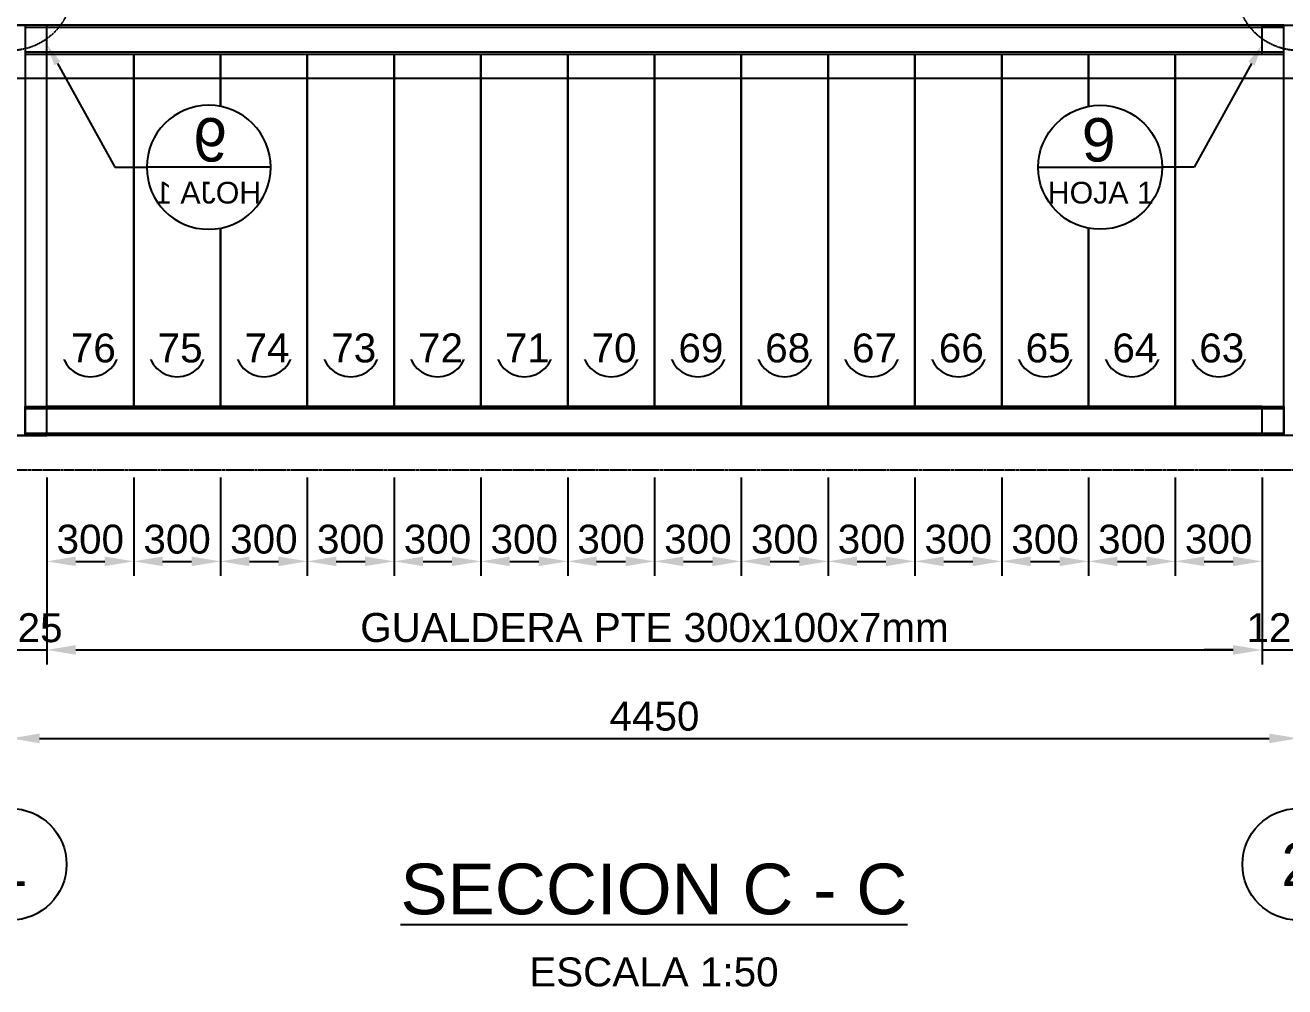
# Model space of a CAD drawing. Header units: millimetres. Extents: x -59786 to 1889966, y -10432 to 69447.
# Drawn here: x 25975 to 30329, y 16645 to 19967 of the extents above; entities that cross this region are included whole.
import ezdxf
from ezdxf import colors
from ezdxf.entities.mleader import LeaderData, LeaderLine
from ezdxf.enums import TextEntityAlignment as Align
from ezdxf.math import Vec2, Vec3

# ---------------------------------------------------------------- set-up
doc = ezdxf.new("R2010")
doc.units = ezdxf.units.MM
doc.header["$LTSCALE"] = 0.2
doc.set_wipeout_variables(frame=1)
doc.linetypes.add('CENTER', pattern=[50.8, 31.75, -6.35, 6.35, -6.35])
doc.linetypes.add('HIDDEN', pattern=[9.525, 6.35, -3.175])
for name, color, linetype in [('EE-5', 7, 'Continuous'), ('EE-TEXTO 1', 4, 'Continuous'), ('EE-TEXTO 2', 2, 'Continuous'), ('SIM-COTAS', 1, 'Continuous'), ('SIM-EJES', 8, 'CENTER'), ('SIM-OCULTOS', 8, 'HIDDEN'), ('SIM-PELDAÑOS', 5, 'Continuous'), ('SIM-PTE 300x100x7', 213, 'Continuous')]:
    doc.layers.add(name, color=color, linetype=linetype)
doc.styles.add('ARIAL EE', font='arial.ttf')
doc.styles.get("Standard").update_dxf_attribs({"font": 'arial.ttf'})
doc.dimstyles.new('EE 1_STANDAR', dxfattribs={"dimtxt": 2, "dimasz": 2, "dimexe": 1, "dimexo": 0.5, "dimgap": 0.5, "dimtad": 1, "dimdec": 0, "dimdsep": 46, "dimtxsty": 'ARIAL EE', "dimcen": 1.5, "dimclrd": 256, "dimclre": 256, "dimclrt": 2, "dimadec": 0, "dimazin": 0, "dimtfac": 1, "dimtdec": 0, "dimtix": 1, "dimtmove": 0, "dimatfit": 2, "dimfxl": 1, "dimlwd": -1, "dimlwe": -1, "dimarcsym": 0})

# ---------------------------------------------------------------- blocks, each defined once
blk = doc.blocks.new('PELDAÑOS')
at = {"layer": 'EE-5'}
blk.add_circle((0, 0), 2, dxfattribs=at)
at = {"layer": 'EE-TEXTO 1', "style": 'ARIAL EE', "flags": 4}
blk.add_attdef('PELDAÑO', text='', height=2, dxfattribs=at).set_placement((-0.2, 0), align=Align.MIDDLE_CENTER)
blk = doc.blocks.new('TÍTULO')
at = {"layer": 'EE-TEXTO 1', "style": 'ARIAL EE'}
blk.add_attdef('%%UVISTAENPLANTA', text='', height=3.5, dxfattribs=at).set_placement((-0.542, 3.499), align=Align.CENTER)
at = {"layer": 'EE-TEXTO 2', "style": 'ARIAL EE'}
for tag, p in [('SUBTITULO', (-0.765, -1.271)), ('ESCALA1:100', (-0.318, -5.146))]:
    blk.add_attdef(tag, text='', height=2, dxfattribs=at).set_placement(p, align=Align.CENTER)
blk = doc.blocks.new('*D248')
at = {"layer": 'SIM-COTAS', "transparency": 16777216}
for p, q in [((25925, 17292.1), (25925, 17553.1)), ((30375, 17292.1), (30375, 17553.1)), ((26025, 17503.1), (30275, 17503.1))]:
    blk.add_line(p, q, dxfattribs=at)
for points in [[(26025, 17519.7), (26025, 17486.4), (25925, 17503.1)], [(30275, 17519.7), (30275, 17486.4), (30375, 17503.1)]]:
    blk.add_solid(points, dxfattribs=at)
at = {"layer": 'SIM-COTAS', "color": 2, "transparency": 16777216, "insert": (28150, 17579.1), "char_height": 100, "attachment_point": 5, "style": 'ARIAL EE'}
blk.add_mtext('4450', dxfattribs=at)
blk = doc.blocks.new('*D254')
at = {"layer": 'SIM-COTAS', "transparency": 16777216}
for p, q in [((26050, 18404.7), (26050, 18064.7)), ((26350, 18404.7), (26350, 18064.7)), ((26150, 18114.7), (26250, 18114.7))]:
    blk.add_line(p, q, dxfattribs=at)
for points in [[(26150, 18131.4), (26150, 18098.1), (26050, 18114.7)], [(26250, 18131.4), (26250, 18098.1), (26350, 18114.7)]]:
    blk.add_solid(points, dxfattribs=at)
at = {"layer": 'SIM-COTAS', "color": 2, "transparency": 16777216, "insert": (26200, 18190.8), "char_height": 100, "attachment_point": 5, "style": 'ARIAL EE'}
blk.add_mtext('300', dxfattribs=at)
blk = doc.blocks.new('*D255')
at = {"layer": 'SIM-COTAS', "transparency": 16777216}
for p, q in [((26350, 18404.7), (26350, 18064.7)), ((26650, 18404.7), (26650, 18064.7)), ((26450, 18114.7), (26550, 18114.7))]:
    blk.add_line(p, q, dxfattribs=at)
for points in [[(26450, 18131.4), (26450, 18098.1), (26350, 18114.7)], [(26550, 18131.4), (26550, 18098.1), (26650, 18114.7)]]:
    blk.add_solid(points, dxfattribs=at)
at = {"layer": 'SIM-COTAS', "color": 2, "transparency": 16777216, "insert": (26500, 18190.8), "char_height": 100, "attachment_point": 5, "style": 'ARIAL EE'}
blk.add_mtext('300', dxfattribs=at)
blk = doc.blocks.new('*D256')
at = {"layer": 'SIM-COTAS', "transparency": 16777216}
for p, q in [((26650, 18404.7), (26650, 18064.7)), ((26950, 18404.7), (26950, 18064.7)), ((26750, 18114.7), (26850, 18114.7))]:
    blk.add_line(p, q, dxfattribs=at)
for points in [[(26750, 18131.4), (26750, 18098.1), (26650, 18114.7)], [(26850, 18131.4), (26850, 18098.1), (26950, 18114.7)]]:
    blk.add_solid(points, dxfattribs=at)
at = {"layer": 'SIM-COTAS', "color": 2, "transparency": 16777216, "insert": (26800, 18190.8), "char_height": 100, "attachment_point": 5, "style": 'ARIAL EE'}
blk.add_mtext('300', dxfattribs=at)
blk = doc.blocks.new('*D257')
at = {"layer": 'SIM-COTAS', "transparency": 16777216}
for p, q in [((26950, 18404.7), (26950, 18064.7)), ((27250, 18404.7), (27250, 18064.7)), ((27050, 18114.7), (27150, 18114.7))]:
    blk.add_line(p, q, dxfattribs=at)
for points in [[(27050, 18131.4), (27050, 18098.1), (26950, 18114.7)], [(27150, 18131.4), (27150, 18098.1), (27250, 18114.7)]]:
    blk.add_solid(points, dxfattribs=at)
at = {"layer": 'SIM-COTAS', "color": 2, "transparency": 16777216, "insert": (27100, 18190.8), "char_height": 100, "attachment_point": 5, "style": 'ARIAL EE'}
blk.add_mtext('300', dxfattribs=at)
blk = doc.blocks.new('*D258')
at = {"layer": 'SIM-COTAS', "transparency": 16777216}
for p, q in [((27250, 18404.7), (27250, 18064.7)), ((27550, 18404.7), (27550, 18064.7)), ((27350, 18114.7), (27450, 18114.7))]:
    blk.add_line(p, q, dxfattribs=at)
for points in [[(27350, 18131.4), (27350, 18098.1), (27250, 18114.7)], [(27450, 18131.4), (27450, 18098.1), (27550, 18114.7)]]:
    blk.add_solid(points, dxfattribs=at)
at = {"layer": 'SIM-COTAS', "color": 2, "transparency": 16777216, "insert": (27400, 18190.8), "char_height": 100, "attachment_point": 5, "style": 'ARIAL EE'}
blk.add_mtext('300', dxfattribs=at)
blk = doc.blocks.new('*D259')
at = {"layer": 'SIM-COTAS', "transparency": 16777216}
for p, q in [((27550, 18404.7), (27550, 18064.7)), ((27850, 18404.7), (27850, 18064.7)), ((27650, 18114.7), (27750, 18114.7))]:
    blk.add_line(p, q, dxfattribs=at)
for points in [[(27650, 18131.4), (27650, 18098.1), (27550, 18114.7)], [(27750, 18131.4), (27750, 18098.1), (27850, 18114.7)]]:
    blk.add_solid(points, dxfattribs=at)
at = {"layer": 'SIM-COTAS', "color": 2, "transparency": 16777216, "insert": (27700, 18190.8), "char_height": 100, "attachment_point": 5, "style": 'ARIAL EE'}
blk.add_mtext('300', dxfattribs=at)
blk = doc.blocks.new('*D260')
at = {"layer": 'SIM-COTAS', "transparency": 16777216}
for p, q in [((27850, 18404.7), (27850, 18064.7)), ((28150, 18404.7), (28150, 18064.7)), ((27950, 18114.7), (28050, 18114.7))]:
    blk.add_line(p, q, dxfattribs=at)
for points in [[(27950, 18131.4), (27950, 18098.1), (27850, 18114.7)], [(28050, 18131.4), (28050, 18098.1), (28150, 18114.7)]]:
    blk.add_solid(points, dxfattribs=at)
at = {"layer": 'SIM-COTAS', "color": 2, "transparency": 16777216, "insert": (28000, 18190.8), "char_height": 100, "attachment_point": 5, "style": 'ARIAL EE'}
blk.add_mtext('300', dxfattribs=at)
blk = doc.blocks.new('*D261')
at = {"layer": 'SIM-COTAS', "transparency": 16777216}
for p, q in [((28150, 18404.7), (28150, 18064.7)), ((28450, 18404.7), (28450, 18064.7)), ((28250, 18114.7), (28350, 18114.7))]:
    blk.add_line(p, q, dxfattribs=at)
for points in [[(28250, 18131.4), (28250, 18098.1), (28150, 18114.7)], [(28350, 18131.4), (28350, 18098.1), (28450, 18114.7)]]:
    blk.add_solid(points, dxfattribs=at)
at = {"layer": 'SIM-COTAS', "color": 2, "transparency": 16777216, "insert": (28300, 18190.8), "char_height": 100, "attachment_point": 5, "style": 'ARIAL EE'}
blk.add_mtext('300', dxfattribs=at)
blk = doc.blocks.new('*D262')
at = {"layer": 'SIM-COTAS', "transparency": 16777216}
for p, q in [((28450, 18404.7), (28450, 18064.7)), ((28750, 18404.7), (28750, 18064.7)), ((28550, 18114.7), (28650, 18114.7))]:
    blk.add_line(p, q, dxfattribs=at)
for points in [[(28550, 18131.4), (28550, 18098.1), (28450, 18114.7)], [(28650, 18131.4), (28650, 18098.1), (28750, 18114.7)]]:
    blk.add_solid(points, dxfattribs=at)
at = {"layer": 'SIM-COTAS', "color": 2, "transparency": 16777216, "insert": (28600, 18190.8), "char_height": 100, "attachment_point": 5, "style": 'ARIAL EE'}
blk.add_mtext('300', dxfattribs=at)
blk = doc.blocks.new('*D263')
at = {"layer": 'SIM-COTAS', "transparency": 16777216}
for p, q in [((28750, 18404.7), (28750, 18064.7)), ((29050, 18404.7), (29050, 18064.7)), ((28850, 18114.7), (28950, 18114.7))]:
    blk.add_line(p, q, dxfattribs=at)
for points in [[(28850, 18131.4), (28850, 18098.1), (28750, 18114.7)], [(28950, 18131.4), (28950, 18098.1), (29050, 18114.7)]]:
    blk.add_solid(points, dxfattribs=at)
at = {"layer": 'SIM-COTAS', "color": 2, "transparency": 16777216, "insert": (28900, 18190.8), "char_height": 100, "attachment_point": 5, "style": 'ARIAL EE'}
blk.add_mtext('300', dxfattribs=at)
blk = doc.blocks.new('*D264')
at = {"layer": 'SIM-COTAS', "transparency": 16777216}
for p, q in [((29050, 18404.7), (29050, 18064.7)), ((29350, 18404.7), (29350, 18064.7)), ((29150, 18114.7), (29250, 18114.7))]:
    blk.add_line(p, q, dxfattribs=at)
for points in [[(29150, 18131.4), (29150, 18098.1), (29050, 18114.7)], [(29250, 18131.4), (29250, 18098.1), (29350, 18114.7)]]:
    blk.add_solid(points, dxfattribs=at)
at = {"layer": 'SIM-COTAS', "color": 2, "transparency": 16777216, "insert": (29200, 18190.8), "char_height": 100, "attachment_point": 5, "style": 'ARIAL EE'}
blk.add_mtext('300', dxfattribs=at)
blk = doc.blocks.new('*D265')
at = {"layer": 'SIM-COTAS', "transparency": 16777216}
for p, q in [((29350, 18404.7), (29350, 18064.7)), ((29650, 18404.7), (29650, 18064.7)), ((29450, 18114.7), (29550, 18114.7))]:
    blk.add_line(p, q, dxfattribs=at)
for points in [[(29450, 18131.4), (29450, 18098.1), (29350, 18114.7)], [(29550, 18131.4), (29550, 18098.1), (29650, 18114.7)]]:
    blk.add_solid(points, dxfattribs=at)
at = {"layer": 'SIM-COTAS', "color": 2, "transparency": 16777216, "insert": (29500, 18190.8), "char_height": 100, "attachment_point": 5, "style": 'ARIAL EE'}
blk.add_mtext('300', dxfattribs=at)
blk = doc.blocks.new('*D266')
at = {"layer": 'SIM-COTAS', "transparency": 16777216}
for p, q in [((29650, 18404.7), (29650, 18064.7)), ((29950, 18404.7), (29950, 18064.7)), ((29750, 18114.7), (29850, 18114.7))]:
    blk.add_line(p, q, dxfattribs=at)
for points in [[(29750, 18131.4), (29750, 18098.1), (29650, 18114.7)], [(29850, 18131.4), (29850, 18098.1), (29950, 18114.7)]]:
    blk.add_solid(points, dxfattribs=at)
at = {"layer": 'SIM-COTAS', "color": 2, "transparency": 16777216, "insert": (29800, 18190.8), "char_height": 100, "attachment_point": 5, "style": 'ARIAL EE'}
blk.add_mtext('300', dxfattribs=at)
blk = doc.blocks.new('*D267')
at = {"layer": 'SIM-COTAS', "transparency": 16777216}
for p, q in [((29950, 18404.7), (29950, 18064.7)), ((30250, 18404.7), (30250, 18064.7)), ((30050, 18114.7), (30150, 18114.7))]:
    blk.add_line(p, q, dxfattribs=at)
for points in [[(30050, 18131.4), (30050, 18098.1), (29950, 18114.7)], [(30150, 18131.4), (30150, 18098.1), (30250, 18114.7)]]:
    blk.add_solid(points, dxfattribs=at)
at = {"layer": 'SIM-COTAS', "color": 2, "transparency": 16777216, "insert": (30100, 18190.8), "char_height": 100, "attachment_point": 5, "style": 'ARIAL EE'}
blk.add_mtext('300', dxfattribs=at)
blk = doc.blocks.new('*D268')
at = {"layer": 'SIM-COTAS', "transparency": 16777216}
for p, q in [((26050, 18404.7), (26050, 17758.7)), ((25925, 17285.7), (25925, 17858.7)), ((25825, 17808.7), (25725, 17808.7)), ((25925, 17808.7), (26050, 17808.7)), ((26150, 17808.7), (26250, 17808.7))]:
    blk.add_line(p, q, dxfattribs=at)
for points in [[(25825, 17825.4), (25825, 17792.1), (25925, 17808.7)], [(26150, 17825.4), (26150, 17792.1), (26050, 17808.7)]]:
    blk.add_solid(points, dxfattribs=at)
at = {"layer": 'SIM-COTAS', "color": 2, "transparency": 16777216, "insert": (25987.5, 17884.8), "char_height": 100, "attachment_point": 5, "style": 'ARIAL EE'}
blk.add_mtext('125', dxfattribs=at)
blk = doc.blocks.new('*D269')
at = {"layer": 'SIM-COTAS', "transparency": 16777216}
for p, q in [((26050, 18404.7), (26050, 17758.7)), ((30250, 18404.7), (30250, 17758.7)), ((26150, 17808.7), (30150, 17808.7))]:
    blk.add_line(p, q, dxfattribs=at)
for points in [[(26150, 17825.4), (26150, 17792.1), (26050, 17808.7)], [(30150, 17825.4), (30150, 17792.1), (30250, 17808.7)]]:
    blk.add_solid(points, dxfattribs=at)
at = {"layer": 'SIM-COTAS', "color": 2, "transparency": 16777216, "insert": (28150, 17885.5), "char_height": 100, "attachment_point": 5, "style": 'ARIAL EE'}
blk.add_mtext('GUALDERA PTE 300x100x7mm', dxfattribs=at)
blk = doc.blocks.new('*D270')
at = {"layer": 'SIM-COTAS', "transparency": 16777216}
for p, q in [((30250, 18404.7), (30250, 17758.7)), ((30375, 17285.7), (30375, 17858.7)), ((30150, 17808.7), (30050, 17808.7)), ((30250, 17808.7), (30375, 17808.7)), ((30475, 17808.7), (30575, 17808.7))]:
    blk.add_line(p, q, dxfattribs=at)
for points in [[(30150, 17825.4), (30150, 17792.1), (30250, 17808.7)], [(30475, 17825.4), (30475, 17792.1), (30375, 17808.7)]]:
    blk.add_solid(points, dxfattribs=at)
at = {"layer": 'SIM-COTAS', "color": 2, "transparency": 16777216, "insert": (30312.5, 17884.8), "char_height": 100, "attachment_point": 5, "style": 'ARIAL EE'}
blk.add_mtext('125', dxfattribs=at)
blk = doc.blocks.new('ITEM_1')
at = {"layer": 'EE-5'}
blk.add_circle((0, 0), 3.857, dxfattribs=at)
at = {"layer": 'EE-TEXTO 1', "style": 'ARIAL EE', "flags": 4}
blk.add_attdef('EJE', text='', height=3, dxfattribs=at).set_placement((0.001, -0.001), align=Align.MIDDLE_CENTER)
blk = doc.blocks.new('*D305')
at = {"layer": 'SIM-COTAS', "color": 2, "transparency": 16777216, "insert": (30515.1, 19258.5), "char_height": 100, "attachment_point": 5, "rotation": 90, "style": 'ARIAL EE', "bg_fill": 3, "box_fill_scale": 1.1, "bg_fill_color": 256, "bg_fill_true_color": 13158600, "bg_fill_transparency": 0}
blk.add_mtext('PTE 300x100x7mm', dxfattribs=at)
blk = doc.blocks.new('*D338')
at = {"layer": 'SIM-COTAS', "color": 2, "transparency": 16777216, "insert": (25767, 19258.5), "char_height": 100, "attachment_point": 5, "rotation": 90, "style": 'ARIAL EE', "bg_fill": 3, "box_fill_scale": 1.1, "bg_fill_color": 256, "bg_fill_true_color": 13158600, "bg_fill_transparency": 0}
blk.add_mtext('PTE 300x100x7mm', dxfattribs=at)
blk = doc.blocks.new('ITEM DETALLE')
at = {"color": 7, "transparency": 16777216}
blk.add_wipeout([(0, 4.286), (-0.836, 4.203), (-1.64, 3.959), (-2.381, 3.563), (-3.03, 3.03), (-3.563, 2.381), (-3.959, 1.64), (-4.203, 0.836), (-4.286, 0), (-4.203, -0.836), (-3.959, -1.64), (-3.563, -2.381), (-3.03, -3.03), (-2.381, -3.563), (-1.64, -3.959), (-0.836, -4.203), (0, -4.286), (0.836, -4.203), (1.64, -3.959), (2.381, -3.563), (3.03, -3.03), (3.563, -2.381), (3.959, -1.64), (4.203, -0.836), (4.286, 0), (4.203, 0.836), (3.959, 1.64), (3.563, 2.381), (3.03, 3.03), (2.381, 3.563), (1.64, 3.959), (0.836, 4.203)], dxfattribs=at)
at = {"layer": 'EE-5', "color": 7, "transparency": 16777216}
blk.add_line((-4.286, 0), (4.286, 0), dxfattribs=at)
blk.add_circle((0, 0), 4.286, dxfattribs=at)
at = {"layer": 'EE-TEXTO 1', "color": 4, "transparency": 16777216, "style": 'ARIAL EE'}
blk.add_attdef('X', text='', height=3, dxfattribs=at).set_placement((-0.108, 1.896), align=Align.MIDDLE_CENTER)
at = {"layer": 'EE-TEXTO 2', "color": 2, "transparency": 16777216, "style": 'ARIAL EE'}
blk.add_attdef('###', text='', height=1.5, dxfattribs=at).set_placement((0.04, -1.756), align=Align.MIDDLE_CENTER)

msp = doc.modelspace()

# ---------------------------------------------------------------- linework, layer by layer
at = {"layer": 'SIM-EJES'}
msp.add_line((33329.111, 18429.656), (22894.413, 18429.656), dxfattribs=at)
at = {"layer": 'SIM-OCULTOS'}
for p, q in [((25974.995, 18642.835, -4.402), (30324.995, 18642.835, -4.402)), ((30324.995, 18556.835, -4.402), (25974.995, 18556.835, -4.402))]:
    msp.add_line(p, q, dxfattribs=at)
at = {"layer": 'SIM-PTE 300x100x7', "elevation": -4.402}
msp.add_lwpolyline([(25974.995, 18649.835), (30324.995, 18649.835), (30324.995, 18549.835), (25974.995, 18549.835)], close=True, dxfattribs=at)

# ---------------------------------------------------------------- block references
ref = msp.add_blockref('PELDAÑOS', (26200.497, 18852.086), dxfattribs=dict(xscale=-50, yscale=50, zscale=50))
ref.add_attrib('PELDAÑO', '76', dxfattribs={"layer": 'EE-TEXTO 1', "height": 100, "style": 'ARIAL EE'}).set_placement((26210.475, 18852.086), align=Align.MIDDLE_CENTER)
ref = msp.add_blockref('PELDAÑOS', (26500.497, 18852.086), dxfattribs=dict(xscale=-50, yscale=50, zscale=50))
ref.add_attrib('PELDAÑO', '75', dxfattribs={"layer": 'EE-TEXTO 1', "height": 100, "style": 'ARIAL EE'}).set_placement((26510.475, 18852.086), align=Align.MIDDLE_CENTER)
ref = msp.add_blockref('PELDAÑOS', (26800.497, 18852.086), dxfattribs=dict(xscale=-50, yscale=50, zscale=50))
ref.add_attrib('PELDAÑO', '74', dxfattribs={"layer": 'EE-TEXTO 1', "height": 100, "style": 'ARIAL EE'}).set_placement((26810.475, 18852.086), align=Align.MIDDLE_CENTER)
ref = msp.add_blockref('PELDAÑOS', (27100.497, 18852.086), dxfattribs=dict(xscale=-50, yscale=50, zscale=50))
ref.add_attrib('PELDAÑO', '73', dxfattribs={"layer": 'EE-TEXTO 1', "height": 100, "style": 'ARIAL EE'}).set_placement((27110.475, 18852.086), align=Align.MIDDLE_CENTER)
ref = msp.add_blockref('PELDAÑOS', (27400.497, 18852.086), dxfattribs=dict(xscale=-50, yscale=50, zscale=50))
ref.add_attrib('PELDAÑO', '72', dxfattribs={"layer": 'EE-TEXTO 1', "height": 100, "style": 'ARIAL EE'}).set_placement((27410.475, 18852.086), align=Align.MIDDLE_CENTER)
ref = msp.add_blockref('PELDAÑOS', (27700.497, 18852.086), dxfattribs=dict(xscale=-50, yscale=50, zscale=50))
ref.add_attrib('PELDAÑO', '71', dxfattribs={"layer": 'EE-TEXTO 1', "height": 100, "style": 'ARIAL EE'}).set_placement((27710.475, 18852.086), align=Align.MIDDLE_CENTER)
ref = msp.add_blockref('PELDAÑOS', (28000.497, 18852.086), dxfattribs=dict(xscale=-50, yscale=50, zscale=50))
ref.add_attrib('PELDAÑO', '70', dxfattribs={"layer": 'EE-TEXTO 1', "height": 100, "style": 'ARIAL EE'}).set_placement((28010.475, 18852.086), align=Align.MIDDLE_CENTER)
ref = msp.add_blockref('PELDAÑOS', (28300.497, 18852.086), dxfattribs=dict(xscale=-50, yscale=50, zscale=50))
ref.add_attrib('PELDAÑO', '69', dxfattribs={"layer": 'EE-TEXTO 1', "height": 100, "style": 'ARIAL EE'}).set_placement((28310.475, 18852.086), align=Align.MIDDLE_CENTER)
ref = msp.add_blockref('PELDAÑOS', (28600.497, 18852.086), dxfattribs=dict(xscale=-50, yscale=50, zscale=50))
ref.add_attrib('PELDAÑO', '68', dxfattribs={"layer": 'EE-TEXTO 1', "height": 100, "style": 'ARIAL EE'}).set_placement((28610.475, 18852.086), align=Align.MIDDLE_CENTER)
ref = msp.add_blockref('PELDAÑOS', (28900.497, 18852.086), dxfattribs=dict(xscale=-50, yscale=50, zscale=50))
ref.add_attrib('PELDAÑO', '67', dxfattribs={"layer": 'EE-TEXTO 1', "height": 100, "style": 'ARIAL EE'}).set_placement((28910.475, 18852.086), align=Align.MIDDLE_CENTER)
ref = msp.add_blockref('PELDAÑOS', (29200.497, 18852.086), dxfattribs=dict(xscale=-50, yscale=50, zscale=50))
ref.add_attrib('PELDAÑO', '66', dxfattribs={"layer": 'EE-TEXTO 1', "height": 100, "style": 'ARIAL EE'}).set_placement((29210.475, 18852.086), align=Align.MIDDLE_CENTER)
ref = msp.add_blockref('PELDAÑOS', (29500.497, 18852.086), dxfattribs=dict(xscale=-50, yscale=50, zscale=50))
ref.add_attrib('PELDAÑO', '65', dxfattribs={"layer": 'EE-TEXTO 1', "height": 100, "style": 'ARIAL EE'}).set_placement((29510.475, 18852.086), align=Align.MIDDLE_CENTER)
ref = msp.add_blockref('PELDAÑOS', (29800.497, 18852.086), dxfattribs=dict(xscale=-50, yscale=50, zscale=50))
ref.add_attrib('PELDAÑO', '64', dxfattribs={"layer": 'EE-TEXTO 1', "height": 100, "style": 'ARIAL EE'}).set_placement((29810.475, 18852.086), align=Align.MIDDLE_CENTER)
ref = msp.add_blockref('PELDAÑOS', (30100.497, 18852.086), dxfattribs=dict(xscale=-50, yscale=50, zscale=50))
ref.add_attrib('PELDAÑO', '63', dxfattribs={"layer": 'EE-TEXTO 1', "height": 100, "style": 'ARIAL EE'}).set_placement((30110.475, 18852.086), align=Align.MIDDLE_CENTER)
at = {"layer": 'EE-TEXTO 1'}
ref = msp.add_blockref('TÍTULO', (28902.5, 16720.27), dxfattribs=dict(at, xscale=50, yscale=50, zscale=50))
ref.add_attrib('ESCALA1:100', 'ESCALA 1:50', dxfattribs={"layer": 'EE-TEXTO 2', "height": 100, "style": 'ARIAL EE'}).set_placement((28148.017, 16646.12), align=Align.CENTER)
ref.add_attrib('%%UVISTAENPLANTA', '%%USECCION C - C', dxfattribs={"height": 175, "style": 'ARIAL EE'}).set_placement((28148.017, 16895.225), align=Align.CENTER)
at = {"layer": 'SIM-COTAS'}
ref = msp.add_blockref('ITEM_1', (25924.995, 17067.837), dxfattribs=dict(at, xscale=50.00000000000001, yscale=50.00000000000001, zscale=50.00000000000001, rotation=179.9999999999999))
ref.add_attrib('EJE', '1', dxfattribs={"layer": 'EE-TEXTO 1', "height": 150, "style": 'ARIAL EE', "flags": 4}).set_placement((25924.928, 17067.881), align=Align.MIDDLE_CENTER)
ref = msp.add_blockref('ITEM_1', (30374.995, 17067.837), dxfattribs=dict(at, xscale=50.00000000000001, yscale=50.00000000000001, zscale=50.00000000000001, rotation=179.9999999999999))
ref.add_attrib('EJE', '2', dxfattribs={"layer": 'EE-TEXTO 1', "height": 150, "style": 'ARIAL EE', "flags": 4}).set_placement((30374.928, 17067.881), align=Align.MIDDLE_CENTER)

# ---------------------------------------------------------------- dimensions: what is measured, and where the dimension line sits
for base, p1, p2, picture, middle in [((26049.995, 17808.749), (25924.995, 17260.694), (26049.995, 18429.656), '*D268', (25987.495, 17884.806)), ((26349.995, 18114.746), (26049.995, 18429.656), (26349.995, 18429.656), '*D254', (26199.995, 18190.837)), ((26649.995, 18114.746), (26349.995, 18429.656), (26649.995, 18429.656), '*D255', (26499.995, 18190.837)), ((26949.995, 18114.746), (26649.995, 18429.656), (26949.995, 18429.656), '*D256', (26799.995, 18190.837)), ((27249.995, 18114.746), (26949.995, 18429.656), (27249.995, 18429.656), '*D257', (27099.995, 18190.837)), ((27549.995, 18114.746), (27249.995, 18429.656), (27549.995, 18429.656), '*D258', (27399.995, 18190.837)), ((27849.995, 18114.746), (27549.995, 18429.656), (27849.995, 18429.656), '*D259', (27699.995, 18190.837)), ((28149.995, 18114.746), (27849.995, 18429.656), (28149.995, 18429.656), '*D260', (27999.995, 18190.837)), ((28449.995, 18114.746), (28149.995, 18429.656), (28449.995, 18429.656), '*D261', (28299.995, 18190.837)), ((28749.995, 18114.746), (28449.995, 18429.656), (28749.995, 18429.656), '*D262', (28599.995, 18190.837)), ((29049.995, 18114.746), (28749.995, 18429.656), (29049.995, 18429.656), '*D263', (28899.995, 18190.837)), ((29349.995, 18114.746), (29049.995, 18429.656), (29349.995, 18429.656), '*D264', (29199.995, 18190.837)), ((29649.995, 18114.746), (29349.995, 18429.656), (29649.995, 18429.656), '*D265', (29499.995, 18190.837)), ((29949.995, 18114.746), (29649.995, 18429.656), (29949.995, 18429.656), '*D266', (29799.995, 18190.837)), ((30249.995, 18114.746), (29949.995, 18429.656), (30249.995, 18429.656), '*D267', (30099.995, 18190.837)), ((30374.995, 17808.749), (30249.995, 18429.656), (30374.995, 17260.694), '*D270', (30312.495, 17884.806)), ((30374.995, 17503.052), (25924.995, 17267.122), (30374.995, 17267.122), '*D248', (28149.995, 17579.109))]:
    dim = msp.add_linear_dim(base=base, p1=p1, p2=p2, dimstyle='EE 1_STANDAR', dxfattribs=at)
    dim.commit()
    dim.dimension.update_dxf_attribs({"geometry": picture, "text_midpoint": middle})
dim = msp.add_linear_dim(base=(30249.995, 17808.749), p1=(26049.995, 18429.656), p2=(30249.995, 18429.656), text='GUALDERA PTE 300x100x7mm', dimstyle='EE 1_STANDAR', dxfattribs=at)
dim.commit()
dim.dimension.update_dxf_attribs({"geometry": '*D269', "text_midpoint": (28149.995, 17885.488)})

# ---------------------------------------------------------------- next in the draw order: leaders
at = {"layer": 'SIM-COTAS', "linetype": 'Continuous'}
ml = msp.add_multileader_mtext('Standard', dxfattribs=at)
ml.set_content('{\\C2;PTE 300x100x7}', color=256)
ml.set_leader_properties()
ml.build(insert=Vec2(0, 0))
ml.multileader.update_dxf_attribs({"dogleg_length": 3.724, "arrow_head_size": 100, "scale": 50})
ctx = ml.context
ctx.base_point, ctx.scale, ctx.char_height, ctx.arrow_head_size, ctx.landing_gap_size, ctx.plane_origin = Vec3(20507.888, 18911.413), 50, 100, 100, 50, Vec3(16048.145, 36223.621)
notes = []
notes.append((ctx, [(0, (1, 1, 0), (20321.71, 18911.413), (1, 0), 186.178, [(0, [(19524.919, 19992.562)], 0, [])])]))
ctx.mtext.insert, ctx.mtext.width, ctx.mtext.defined_height, ctx.mtext.flow_direction = Vec3(20557.888, 18962.299), 1016.98636, 822.189, 5
ctx.mtext.has_bg_fill, ctx.mtext.bg_color, ctx.mtext.bg_scale_factor, ctx.mtext.bg_transparency, ctx.mtext.use_window_bg_color = 1, -1073741824, 1.5, 0, 1
for ctx, leaders in notes:
    for number, flags, end, landing, length, lines in leaders:
        leader = LeaderData()
        leader.index, (leader.has_last_leader_line, leader.has_dogleg_vector, leader.attachment_direction) = number, flags
        leader.last_leader_point, leader.dogleg_vector, leader.dogleg_length = Vec3(end), Vec3(landing), length
        for number, points, colour, breaks in lines:
            line = LeaderLine()
            line.index, line.vertices, line.color, line.breaks = number, Vec3.list(points), colors.encode_raw_color(colour), breaks
            leader.lines.append(line)
        ctx.leaders.append(leader)

# ---------------------------------------------------------------- next in the draw order: linework, layer by layer
at = {"layer": 'SIM-OCULTOS'}
msp.add_line((25974.995, 19960.246, 3.862), (30324.995, 19960.246, 3.862), dxfattribs=at)

# ---------------------------------------------------------------- next in the draw order: leaders
at = {"layer": 'SIM-COTAS', "linetype": 'Continuous'}
ml = msp.add_multileader_mtext('Standard', dxfattribs=at)
ml.set_content('{\\C2;PTE 300x100x7}', color=256)
ml.set_leader_properties()
ml.build(insert=Vec2(0, 0))
ml.multileader.update_dxf_attribs({"dogleg_length": 0.0025, "arrow_head_size": 100, "scale": 50})
ctx = ml.context
ctx.base_point, ctx.scale, ctx.char_height, ctx.arrow_head_size, ctx.landing_gap_size, ctx.plane_origin = Vec3(8288.146, 18924.61), 50, 100, 100, 50, Vec3(4001.224, 36223.621)
notes = []
notes.append((ctx, [(0, (1, 1, 0), (8101.968, 18924.61), (1, 0), 186.178, [(0, [(7477.998, 19867.246)], 0, [])])]))
ctx.mtext.insert, ctx.mtext.width, ctx.mtext.defined_height, ctx.mtext.flow_direction = Vec3(8338.146, 18975.497), 994.35046, 411.095, 5
ctx.mtext.has_bg_fill, ctx.mtext.bg_color, ctx.mtext.bg_scale_factor, ctx.mtext.bg_transparency, ctx.mtext.use_window_bg_color = 1, -1073741824, 1.5, 0, 1
for ctx, leaders in notes:
    for number, flags, end, landing, length, lines in leaders:
        leader = LeaderData()
        leader.index, (leader.has_last_leader_line, leader.has_dogleg_vector, leader.attachment_direction) = number, flags
        leader.last_leader_point, leader.dogleg_vector, leader.dogleg_length = Vec3(end), Vec3(landing), length
        for number, points, colour, breaks in lines:
            line = LeaderLine()
            line.index, line.vertices, line.color, line.breaks = number, Vec3.list(points), colors.encode_raw_color(colour), breaks
            leader.lines.append(line)
        ctx.leaders.append(leader)

# ---------------------------------------------------------------- next in the draw order: linework, layer by layer
at = {"layer": 'SIM-OCULTOS'}
msp.add_line((30324.995, 19874.246, 3.862), (25974.995, 19874.246, 3.862), dxfattribs=at)
for points in [[(25974.995, 19967.246), (25974.995, 18549.835), (25874.995, 18549.835), (25874.995, 19967.246)], [(30424.995, 19967.246), (30424.995, 18549.835), (30324.995, 18549.835), (30324.995, 19967.246)]]:
    msp.add_lwpolyline(points, close=True, dxfattribs=at)
at = {"layer": 'SIM-PELDAÑOS'}
msp.add_lwpolyline([(25974.995, 21634.656), (23743.928, 21634.656), (23970.894, 19966.286, 0.37566336), (25611.227, 18549.625), (26049.995, 18549.835), (26049.995, 19967.246), (25799.995, 19967.246), (25799.995, 20217.246), (25974.995, 20217.246)], format="xyb", close=True, dxfattribs=at)
at = {"layer": 'SIM-PELDAÑOS', "elevation": -3.862}
msp.add_lwpolyline([(30249.995, 21634.656), (30675.58, 21634.656, -0.41230676), (32215.58, 20081.443, -0.41520921), (30675.58, 18549.835), (30249.995, 18549.835), (30249.995, 18649.835), (29949.995, 18649.835), (29949.995, 19867.246), (30249.995, 19867.246), (30249.995, 19967.246), (30499.995, 19967.246), (30499.995, 20217.246), (30249.995, 20217.246)], format="xyb", close=True, dxfattribs=at)
at = {"layer": 'SIM-PELDAÑOS'}
for points in [[(26049.995, 19867.246), (26349.995, 19867.246), (26349.995, 18649.835), (26049.995, 18649.835)], [(26349.995, 19867.246), (26649.995, 19867.246), (26649.995, 18649.835), (26349.995, 18649.835)], [(26649.995, 19867.246), (26949.995, 19867.246), (26949.995, 18649.835), (26649.995, 18649.835)], [(26949.995, 19867.246), (27249.995, 19867.246), (27249.995, 18649.835), (26949.995, 18649.835)], [(27249.995, 19867.246), (27549.995, 19867.246), (27549.995, 18649.835), (27249.995, 18649.835)], [(27549.995, 19867.246), (27849.995, 19867.246), (27849.995, 18649.835), (27549.995, 18649.835)], [(27849.995, 19867.246), (28149.995, 19867.246), (28149.995, 18649.835), (27849.995, 18649.835)], [(28149.995, 19867.246), (28449.995, 19867.246), (28449.995, 18649.835), (28149.995, 18649.835)], [(28449.995, 19867.246), (28749.995, 19867.246), (28749.995, 18649.835), (28449.995, 18649.835)], [(28749.995, 19867.246), (29049.995, 19867.246), (29049.995, 18649.835), (28749.995, 18649.835)], [(29049.995, 19867.246), (29349.995, 19867.246), (29349.995, 18649.835), (29049.995, 18649.835)], [(29349.995, 19867.246), (29649.995, 19867.246), (29649.995, 18649.835), (29349.995, 18649.835)], [(29649.995, 19867.246), (29949.995, 19867.246), (29949.995, 18649.835), (29649.995, 18649.835)]]:
    msp.add_lwpolyline(points, close=True, dxfattribs=at)
at = {"layer": 'SIM-PTE 300x100x7'}
msp.add_lwpolyline([(25974.995, 19867.246), (30324.995, 19867.246), (30324.995, 19967.246), (25974.995, 19967.246)], close=True, dxfattribs=at)

# ---------------------------------------------------------------- next in the draw order: leaders
at = {"layer": 'SIM-COTAS'}
ml = msp.add_multileader_block('Standard', dxfattribs=at)
ml.set_content('ITEM DETALLE', color=256, scale=-50)
ml.set_attribute('X', '9', width=0)
ml.set_attribute('###', 'HOJA 1', width=0)
ml.set_leader_properties(color=256)
ml.build(insert=Vec2(0, 0))
ml.multileader.update_dxf_attribs({"arrow_head_size": 75, "scale": 50})
ctx = ml.context
ctx.base_point, ctx.scale, ctx.char_height, ctx.arrow_head_size, ctx.landing_gap_size, ctx.plane_origin = Vec3(26395.123, 19476.354), 50, 200, 75, 100, Vec3(26009.871, 17869.998)
ctx.text_align_type = 2
notes = []
notes.append((ctx, [(1, (1, 1, 0), (26284.771, 19476.354), (1, 0), 110.352, [(0, [(26049.995, 19900.245)], 0, [])])]))
ctx.block.insert, ctx.block.scale = Vec3(26609.409, 19476.354), Vec3(-50, 50, 50)
ml = msp.add_multileader_block('Standard', dxfattribs=at)
ml.set_content('ITEM DETALLE', color=256, scale=50)
ml.set_attribute('X', '9', width=0)
ml.set_attribute('###', 'HOJA 1', width=0)
ml.set_leader_properties(color=256)
ml.build(insert=Vec2(0, 0))
ml.multileader.update_dxf_attribs({"arrow_head_size": 75, "scale": 50})
ctx = ml.context
ctx.base_point, ctx.scale, ctx.char_height, ctx.arrow_head_size, ctx.landing_gap_size, ctx.plane_origin = Vec3(29476.295, 19476.354), 50, 200, 75, 100, Vec3(30290.119, 17869.998)
notes.append((ctx, [(1, (1, 1, 0), (30015.218, 19476.354), (-1, 0), 110.352, [(0, [(30249.995, 19900.245)], 0, [])])]))
ctx.block.insert = Vec3(29690.58, 19476.354)
for ctx, leaders in notes:
    for number, flags, end, landing, length, lines in leaders:
        leader = LeaderData()
        leader.index, (leader.has_last_leader_line, leader.has_dogleg_vector, leader.attachment_direction) = number, flags
        leader.last_leader_point, leader.dogleg_vector, leader.dogleg_length = Vec3(end), Vec3(landing), length
        for number, points, colour, breaks in lines:
            line = LeaderLine()
            line.index, line.vertices, line.color, line.breaks = number, Vec3.list(points), colors.encode_raw_color(colour), breaks
            leader.lines.append(line)
        ctx.leaders.append(leader)

# ---------------------------------------------------------------- next in the draw order: dimensions: what is measured, and where the dimension line sits
dim = msp.add_linear_dim(base=(30591.194, 18549.835), p1=(30324.995, 19967.246), p2=(30324.995, 18549.835, -4.402), angle=90, text='PTE 300x100x7mm', dimstyle='EE 1_STANDAR', override={"dimse1": 1, "dimse2": 1, "dimsd1": 1, "dimsd2": 1, "dimtfill": 1}, dxfattribs=at)
dim.commit()
dim.dimension.update_dxf_attribs({"geometry": '*D305', "text_midpoint": (30515.103, 19258.541)})

# ---------------------------------------------------------------- next in the draw order: linework, layer by layer
msp.add_lwpolyline([(26842.613, 20401.698), (30851.103, 20401.698), (30851.103, 19782.794), (25109.209, 19782.794), (25109.209, 20988.4), (25072.849, 20831.562), (25144.683, 20831.562)], dxfattribs=at)
at = {"layer": 'SIM-OCULTOS'}
msp.add_circle((30374.995, 20092.246), 212.416, dxfattribs=at)

# ---------------------------------------------------------------- next in the draw order: dimensions: what is measured, and where the dimension line sits
at = {"layer": 'SIM-COTAS'}
dim = msp.add_linear_dim(base=(25843.119, 18549.835), p1=(25974.995, 19967.246), p2=(25974.995, 18549.835, -4.402), angle=90, text='PTE 300x100x7mm', dimstyle='EE 1_STANDAR', override={"dimse1": 1, "dimse2": 1, "dimsd1": 1, "dimsd2": 1, "dimtfill": 1}, dxfattribs=at)
dim.commit()
dim.dimension.update_dxf_attribs({"geometry": '*D338', "text_midpoint": (25767.028, 19258.541)})

# ---------------------------------------------------------------- next in the draw order: linework, layer by layer
at = {"layer": 'SIM-OCULTOS'}
msp.add_circle((25924.995, 20092.246), 212.416, dxfattribs=at)

doc.saveas('drawing.dxf')
